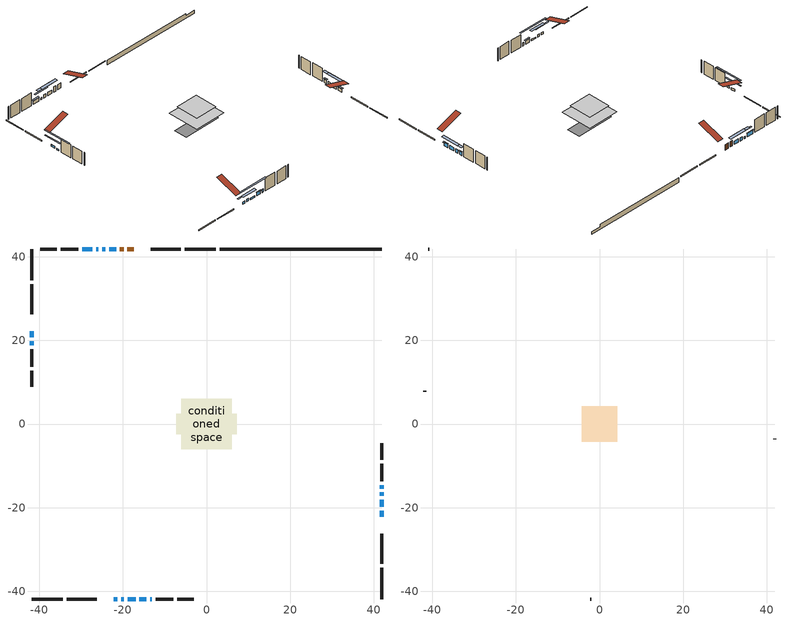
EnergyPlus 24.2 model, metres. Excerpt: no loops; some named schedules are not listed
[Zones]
conditioned space
 floor outside (Floor1 construction): -0.7,-0.7 -0.7,0.7 0.7,0.7 0.7,-0.7 z0.8
 floor adiabatic (AdiabaticFloorConstruction): -6.01,-6.01 -6.01,6.01 6.01,6.01 6.01,-6.01 z3.24
 floor foundation (Slab1 construction): -7.19,-2.48 -7.19,2.48 7.19,2.48 7.19,-2.48 z-1
 wall outside (RimJoist1 construction): 2.25,41.83 -5.19,41.83 / -41.83,-41.83 -34.39,-41.83 / -41.83,41.83 -41.83,34.39 / 41.83,-41.83 41.83,-34.39 z0.8:1.1
 wall outside (RimJoist2 construction): -6.12,41.83 -13.37,41.83 / -33.46,-41.83 -26.21,-41.83 / -41.83,33.46 -41.83,26.21 / 41.83,-33.46 41.83,-26.21 z0.8:1.1
 wall outside (AdiabaticWallConstruction 1): -17.42,41.83 -18.89,41.83 / -19.82,41.83 -20.68,41.83 z0.8:2.83
 wall outside (AdiabaticWallConstruction): 41.83,-22.16 41.83,-20.71 / 41.83,-19.78 41.83,-18.1 / 41.83,-17.18 41.83,-16.36 / -21.61,41.83 -23.24,41.83 / -24.16,41.83 -24.98,41.83 / 41.83,-15.43 41.83,-14.62 / -27.32,41.83 -29.76,41.83 / -16.04,-41.83 -14.41,-41.83 z0.8:2.07; -41.83,22.16 -41.83,20.68 z0.8:1.56; -22.16,-41.83 -21.34,-41.83 z0.8:1.62; -20.42,-41.83 -19.73,-41.83 z0.8:1.72; -41.83,19.76 -41.83,18.84 / -18.8,-41.83 -16.97,-41.83 z0.8:1.31; -25.91,41.83 -26.39,41.83 z0.8:1.49; -13.49,-41.83 -13.07,-41.83 z0.8:2.02
 wall outside (Wall1 construction): -30.69,41.83 -34.9,41.83 / -12.15,-41.83 -7.94,-41.83 / -41.83,17.91 -41.83,13.7 / 41.83,-13.69 41.83,-9.48 z0.8:5.68
 wall outside (Wall2 construction): -35.83,41.83 -39.74,41.83 / -7.01,-41.83 -3.09,-41.83 / -41.83,12.78 -41.83,8.86 / 41.83,-8.55 41.83,-4.63 z0.8:5.68
 wall foundation (FoundationWall1 construction): 3.18,41.83,-1 3.18,41.83,0.8 37.97,41.83,0.8 37.97,41.83,-0.01 41.83,41.83,-0.01 41.83,41.83,-1
 window (WindowConstruction): 41.83,-22.16 41.83,-20.71 z0.8:2.07
 window (WindowConstruction 5): 41.83,-19.78 41.83,-18.1 z0.8:2.07
 window (WindowConstruction 6): 41.83,-17.17 41.83,-16.36 z0.8:2.07
 window (WindowConstruction 7): -21.61,41.83 -23.24,41.83 z0.8:2.07
 window (WindowConstruction 8): -24.16,41.83 -24.98,41.83 z0.8:2.07
 window (WindowConstruction 9): -41.83,22.16 -41.83,20.69 z0.8:1.56
 window (WindowConstruction 10): -22.16,-41.83 -21.34,-41.83 z0.8:1.61
 window (WindowConstruction 11): -20.41,-41.83 -19.73,-41.83 z0.8:1.71
 window (WindowConstruction 13): -41.83,19.76 -41.83,18.84 z0.8:1.31
 window (WindowConstruction 1): 41.83,-15.43 41.83,-14.62 z0.8:2.07
 window (WindowConstruction 14): -18.8,-41.83 -16.97,-41.83 z0.8:1.31
 window (WindowConstruction 2): -25.91,41.83 -26.39,41.83 z0.8:1.49
 window (WindowConstruction 3): -27.32,41.83 -29.76,41.83 z0.8:2.07
 window (WindowConstruction 4): -16.04,-41.83 -14.41,-41.83 z0.8:2.07
 window (WindowConstruction 12): -13.49,-41.83 -13.08,-41.83 z0.8:2.02
 door (Door): -17.42,41.83 -18.89,41.83 z0.8:2.83
 door (Door 1): -19.82,41.83 -20.68,41.83 z0.8:2.83
 ceiling adiabatic (AdiabaticFloorConstruction): 6.01,-6.01 6.01,6.01 -6.01,6.01 -6.01,-6.01 z3.24
attic - vented
 floor to conditioned space (Floor2 construction Reversed): -4.28,-4.28 -4.28,4.28 4.28,4.28 4.28,-4.28 z5.68
 wall outside (Wall3 construction): -40.67,41.83 -40.9,41.83 / -2.16,-41.83 -1.93,-41.83 / -41.83,7.93 -41.83,7.7 / 41.83,-3.7 41.83,-3.47 z0.8:5.68
 roof outside (Roof1 construction): -16.49,41.83,5.68 -16.49,33.5,8.45 -14.3,33.5,8.45 -14.3,41.83,5.68; -23.09,-41.83,5.68 -23.09,-33.5,8.45 -25.28,-33.5,8.45 -25.28,-41.83,5.68; -41.83,23.09,5.68 -33.5,23.09,8.45 -33.5,25.28,8.45 -41.83,25.28,5.68; 41.83,-23.09,5.68 33.5,-23.09,8.45 33.5,-25.28,8.45 41.83,-25.28,5.68
shading: 41.83,-20.51 41.83,-22.36 42.24,-22.36 42.24,-20.51 z2.27; 41.83,-15.57 41.83,-22.32 42.74,-22.32 42.74,-15.57 z4.61; 41.83,-13.82 41.83,-19.71 42.74,-19.71 42.74,-13.82 z4.61; -25.77,41.83 -19.07,41.83 -19.07,42.74 -25.77,42.74 z4.61; -27.52,41.83 -21.63,41.83 -21.63,42.74 -27.52,42.74 z4.61; -41.83,18.15 -41.83,24.7 -42.24,24.7 -42.24,18.15 z4.1; -18.8,-41.83 -24.7,-41.83 -24.7,-42.24 -18.8,-42.24 z4.15; -17.19,-41.83 -22.95,-41.83 -22.95,-42.74 -17.19,-42.74 z4.25; -41.83,14.07 -41.83,24.53 -42.24,24.53 -42.24,14.07 z6.08; 41.83,-14.42 41.83,-15.63 42.24,-15.63 42.24,-14.42 z2.27; -12.2,-41.83 -23.57,-41.83 -23.57,-42.24 -12.2,-42.24 z6.08; -28.93,41.83 -23.37,41.83 -23.37,42.24 -28.93,42.24 z4.02; -29.96,41.83 -27.12,41.83 -27.12,42.24 -29.96,42.24 z2.27; -14.21,-41.83 -16.24,-41.83 -16.24,-42.24 -14.21,-42.24 z2.27
[Building]
Building 1: Terrain=Suburbs
[Site:Location]
Quebec Intl AP_QC: Latitude {deg}=46.8; Longitude {deg}=-71.38; Time Zone {hr}=-5; Elevation {m}=74; Keep Site Location Information=Yes
[Site:GroundTemperature:Shallow]
0.0108218, -2.24938, -2.43038, -1.3578, 2.94801, 7.23376, 10.9493, 13.303, 13.5029, 11.5886, 7.96783, 3.81355
[Site:WaterMainsTemperature]
Calculation Method=Schedule; Temperature Schedule=mains temperature schedule
[Material] Roughness=Rough; Thermal Absorptance=0.9
Name | Thickness {m} | Conductivity {W/m-K} | Density {kg/m3} | Specific Heat {J/kg-K} | Solar Absorptance | Visible Absorptance
asphalt or fiberglass shingles | 0.00635 | 0.162714 | 1121.4 | 1465.45 | 0.4 | 0.4
ceiling loosefill ins | 0.0846667 | 0.0480833 | 16.02 | 1046.75 | 0.7 | 0.7
ceiling stud and cavity | 0.1397 | 0.0815388 | 65.682 | 1177.47 | 0.7 | 0.7
concrete 4.0 in. | 0.1016 | 1.803125 | 2242.8 | 837.4 | 0.7 | 0.7
concrete 8.0 in. | 0.2032 | 1.803125 | 2242.8 | 837.4 | 0.7 | 0.7
door material | 0.04445 | 0.0451087 | 512.64 | 1214.23 | 0.7 | 0.7
exterior vertical ins | 0.0210149 | 0.029427 | 32.04 | 1214.23 | 0.7 | 0.7
floor covering | 0.0127 | 0.0433444 | 54.468 | 1339.84 | 0.6 | 0.6
floor rigid ins; wall rigid ins | 0.512978 | 0.029427 | 32.04 | 1214.23 | 0.7 | 0.7
floor stud and cavity | 0.1397 | 0.0914873 | 92.3553 | 1139.71 | 0.7 | 0.7
floor stud and cavity 1 | 0.1397 | 1.75129 | 37.0049 | 1207.88 | 0.7 | 0.7
furniture material conditioned space 1 | 0.1524 | 0.115458 | 640.8 | 1214.23 | 0.6 | 0.6
gypsum board | 0.0127 | 0.160291 | 801 | 837.4 | 0.6 | 0.6
gypsum board 1 | 0.0127 | 0.160291 | 801 | 837.4 | 0.7 | 0.7
osb sheathing 0.5 in. | 0.0127 | 0.115458 | 512.64 | 1214.23 | 0.7 | 0.7
osb sheathing 0.75 in. | 0.01905 | 0.115458 | 512.64 | 1214.23 | 0.7 | 0.7
osb sheathing 2.0 in. | 0.0508 | 0.115458 | 512.64 | 1214.23 | 0.7 | 0.7
rim joist stud and cavity | 0.0508 | 0.0292424 | 125.044 | 1163.47 | 0.6 | 0.6
rim joist stud and cavity 1 | 0.0508 | 0.147604 | 50.32683 | 1063.81 | 0.6 | 0.6
wall stud and cavity | 0.1397 | 0.0735294 | 139.0536 | 1170.24 | 0.7 | 0.7
wall stud and cavity 1 | 0.0889 | 6.1454 | 50.32683 | 1063.81 | 0.6 | 0.6
wall stud and cavity 2 | 0.0889 | 0.380278 | 52.3479 | 1209.89 | 0.7 | 0.7
wall stud and cavity 3 | 0.0889 | 0.391764 | 83.0341 | 1211.67 | 0.7 | 0.7
wood siding | 0.0254 | 0.102417 | 544.68 | 1172.36 | 0.4 | 0.4
wood siding 1 | 0.00254 | 0.102417 | 544.68 | 1172.36 | 0.4 | 0.4
wood siding 2; wood siding 3; wood siding 4 | 0.0254 | 0.102417 | 544.68 | 1172.36 | 0.7 | 0.7
[WindowMaterial:SimpleGlazingSystem]
Name | U-Factor {W/m2-K} | Solar Heat Gain Coefficient
WindowMaterial | 3.30005 | 0.68
WindowMaterial 1 | 3.304596 | 0.65
WindowMaterial 2 | 4.29711 | 0.44
WindowMaterial 3 | 5.05796 | 0.6
WindowMaterial 4 | 5.83358 | 0.77
WindowMaterial 5 | 2.99855 | 0.53
WindowMaterial 6 | 3.27961 | 0.48
WindowMaterial 7 | 5.43157 | 0.7
WindowMaterial 8 | 6.93965 | 0.69
WindowMaterial 9 | 5.2601 | 0.67
[Construction]
AdiabaticFloorConstruction: floor stud and cavity 1, floor rigid ins, osb sheathing 0.75 in., floor covering
AdiabaticWallConstruction: wood siding 3, wall rigid ins, wall stud and cavity 2, gypsum board
AdiabaticWallConstruction 1: wood siding 4, wall rigid ins, wall stud and cavity 2, gypsum board
Door; Door 1: door material
Floor1 construction: floor stud and cavity, osb sheathing 0.75 in., floor covering
Floor2 construction Reversed: gypsum board, ceiling stud and cavity, ceiling loosefill ins
FoundationWall1 construction: concrete 8.0 in., gypsum board 1
furniture construction conditioned space 1: furniture material conditioned space 1
PartitionWallConstruction: gypsum board, wall stud and cavity 3, gypsum board
RimJoist1 construction: wood siding 2, osb sheathing 2.0 in., rim joist stud and cavity
RimJoist2 construction: wood siding 2, rim joist stud and cavity 1
Roof1 construction: asphalt or fiberglass shingles
Slab1 construction: concrete 4.0 in.
Wall1 construction; Wall2 construction: wood siding, osb sheathing 0.5 in., wall stud and cavity, gypsum board
Wall3 construction: wood siding 1, wall stud and cavity 1
WindowConstruction: WindowMaterial
WindowConstruction 1; WindowConstruction 8; WindowConstruction 9: WindowMaterial 1
WindowConstruction 10: WindowMaterial 6
WindowConstruction 11: WindowMaterial 7
WindowConstruction 12: WindowMaterial 8
WindowConstruction 13; WindowConstruction 14: WindowMaterial 9
WindowConstruction 2: WindowMaterial 2
WindowConstruction 3; WindowConstruction 4; WindowConstruction 7: WindowMaterial 3
WindowConstruction 5: WindowMaterial 4
WindowConstruction 6: WindowMaterial 5
[Zone] Multiplier=1; Part of Total Floor Area=Yes
Name | Volume {m3}
attic - vented | 32.9671
conditioned space | 491.5
[Space]
Name | Zone | Volume {m3}
attic - vented 1 | attic - vented | 32.9671
conditioned space 1 | conditioned space | 491.5
[ZoneInfiltration:EffectiveLeakageArea]
infil attic - vented 1: Zone or Space=attic - vented 1; Schedule=Always On Discrete; Effective Air Leakage Area {cm2}=2700.55; Stack Coefficient=0.000532205; Wind Coefficient=1.55869e-05
[ZoneMixing]
whole house fan mix: Zone or Space=attic - vented; Schedule=Always On Continuous; Design Flow Rate Calculation Method=Flow/Zone; Design Flow Rate {m3/s}=0; Source Zone or Space=conditioned space
[SurfaceProperty:ExposedFoundationPerimeter]
Slab1: Exposed Perimeter Calculation Method=TotalExposedPerimeter; Total Exposed Perimeter {m}=38.65
[InternalMass] Zone or ZoneList=conditioned space; Space or SpaceList=conditioned space 1
Name | Construction | Surface Area {m2}
furniture mass conditioned space 1 | furniture construction conditioned space 1 | 86.976
partition wall mass | PartitionWallConstruction | 217.44
[Lights]
interior lighting: Zone or ZoneList or Space or SpaceList=conditioned space 1; Schedule=interior lighting schedule; Design Level Calculation Method=LightingLevel; Lighting Level {W}=343.2; Return Air Fraction=0; Fraction Radiant=0.6; Fraction Visible=0.2; Fraction Replaceable=1
[People]
occupants: Zone or ZoneList or Space or SpaceList=conditioned space 1; Number of People Schedule=occupants schedule; Number of People Calculation Method=People; Number of People=3; Fraction Radiant=0.314171; Sensible Heat Fraction=0.56303; Activity Level Schedule=occupants activity schedule; Carbon Dioxide Generation Rate {m3/s-W}=0; Enable ASHRAE 55 Comfort Warnings=No; Mean Radiant Temperature Calculation Type=EnclosureAveraged
[ElectricEquipment] Zone or ZoneList or Space or SpaceList=conditioned space 1; Design Level Calculation Method=EquipmentLevel
Name | Schedule | Design Level {W} | Fraction Latent | Fraction Radiant | Fraction Lost
clothes dryer | clothes dryer schedule | 140.772 | 0.015 | 0.081 | 0.85
clothes washer | clothes washer schedule | 32.1985 | 0.03 | 0.162 | 0.7
cooking range | cooking range schedule | 215.147 | 0.08 | 0.432 | 0.2
dishwasher | dishwasher schedule | 66.8632 | 0.3 | 0.18 | 0.4
fridge | fridge schedule | 72.9452 | 0 | 0.6 | 0
mech vent bath fan 0 | mech vent bath fan 0 schedule | 50.2 | 0 | 0 | 1
mech vent house fan | mech vent house fan schedule | 0 | 0 | 0 | 1
mech vent house fan cfis | mech vent house fan cfis schedule | 0 | 0 | 0 | 0
mech vent range fan 0 | mech vent range fan 0 schedule | 57 | 0 | 0 | 1
misc plug loads | misc plug loads schedule | 494.7 | 0.045 | 0.513 | 0.1
whole house fan | Always On Discrete | 0 | 0 | 0 | 1
[OtherEquipment] Zone or ZoneList or Space or SpaceList=conditioned space 1; Design Level Calculation Method=EquipmentLevel
Name | Fuel Type | Schedule | Design Level {W} | Fraction Latent | Fraction Radiant | Fraction Lost
clothes dryer 1 | Electricity | clothes dryer schedule | 0 | 0.015 | 0.081 | 0.85
cooking range 1 | Electricity | cooking range schedule | 0 | 0.08 | 0.432 | 0.2
general water use latent | None | general water use schedule | 62.594 | 1 | 0 | 0
general water use sensible | None | general water use schedule | -61.6891 | 0 | 0.6 | 0
mech vent house fan latent load | None | Always On Discrete | 0 | 1 | 0 | 0
mech vent house fan sensible load | None | Always On Discrete | 0 | 0 | 0 | 0
water heater energy adjustment1 | Electricity | Always On Discrete | 0.01 | 0 | 0 | 1
[ZoneInfiltration:DesignFlowRate] Zone or ZoneList or Space or SpaceList=conditioned space 1; Schedule=Always On Discrete; Design Flow Rate Calculation Method=Flow/Zone; Design Flow Rate {m3/s}=0
infil flow; natural vent flow; whole house fan flow
[Foundation:Kiva]
Foundation Kiva 1: Initial Indoor Air Temperature {C}=18; Wall Height Above Grade {m}=0.800009; Wall Depth Below Slab {m}=0.2032; Custom Block Material Name 1=exterior vertical ins; Custom Block Depth 1 {m}=1.8; Custom Block X Position 1 {m}=0.2159; Custom Block Z Position 1 {m}=0
[Foundation:Kiva:Settings]
Soil Conductivity {W/m-K}=0.849921; Soil Density {kg/m3}=1842.3; Soil Specific Heat {J/kg-K}=418.7; Ground Solar Absorptivity=0.9; Ground Thermal Absorptivity=0.9; Ground Surface Roughness {m}=0.03; Far-Field Width {m}=40; Deep-Ground Boundary Condition=ZeroFlux; Deep-Ground Depth {m}=40; Minimum Cell Dimension {m}=0.2; Maximum Cell Growth Coefficient=3; Simulation Timestep=Timestep
[Exterior:Lights]
exterior lighting: Schedule=exterior lighting schedule; Design Level {W}=75.6
[Schedule:Constant]
Name | Hourly Value
Always On Continuous; mech vent house fan schedule; mech vent house fan cfis schedule; Always On Discrete | 1
occupants activity schedule | 117.228
fridge schedule | 0
[Schedule:Week:Daily]
interior lighting schedule Week Rule - Jan1-Jan27: interior lighting schedule day, interior lighting schedule day, interior lighting schedule day, interior lighting schedule day, interior lighting schedule day, interior lighting schedule day, interior lighting schedule day, interior lighting schedule default day, interior lighting schedule default day, interior lighting schedule default day, interior lighting schedule default day, interior lighting schedule default day
interior lighting schedule Week Rule - Jan28-Feb3: interior lighting schedule day, interior lighting schedule day, interior lighting schedule day, interior lighting schedule day, interior lighting schedule day 1, interior lighting schedule day 1, interior lighting schedule day 1, interior lighting schedule default day, interior lighting schedule default day, interior lighting schedule default day, interior lighting schedule default day, interior lighting schedule default day
interior lighting schedule Week Rule - Feb4-Feb24: interior lighting schedule day 1, interior lighting schedule day 1, interior lighting schedule day 1, interior lighting schedule day 1, interior lighting schedule day 1, interior lighting schedule day 1, interior lighting schedule day 1, interior lighting schedule default day, interior lighting schedule default day, interior lighting schedule default day, interior lighting schedule default day, interior lighting schedule default day
interior lighting schedule Week Rule - Feb25-Mar3: interior lighting schedule day 1, interior lighting schedule day 1, interior lighting schedule day 1, interior lighting schedule day 1, interior lighting schedule day 2, interior lighting schedule day 2, interior lighting schedule day 2, interior lighting schedule default day, interior lighting schedule default day, interior lighting schedule default day, interior lighting schedule default day, interior lighting schedule default day
interior lighting schedule Week Rule - Mar4-Mar31: interior lighting schedule day 2, interior lighting schedule day 2, interior lighting schedule day 2, interior lighting schedule day 2, interior lighting schedule day 2, interior lighting schedule day 2, interior lighting schedule day 2, interior lighting schedule default day, interior lighting schedule default day, interior lighting schedule default day, interior lighting schedule default day, interior lighting schedule default day
interior lighting schedule Week Rule - Apr1-Apr28: interior lighting schedule day 3, interior lighting schedule day 3, interior lighting schedule day 3, interior lighting schedule day 3, interior lighting schedule day 3, interior lighting schedule day 3, interior lighting schedule day 3, interior lighting schedule default day, interior lighting schedule default day, interior lighting schedule default day, interior lighting schedule default day, interior lighting schedule default day
interior lighting schedule Week Rule - Apr29-May5: interior lighting schedule day 3, interior lighting schedule day 3, interior lighting schedule day 4, interior lighting schedule day 4, interior lighting schedule day 4, interior lighting schedule day 4, interior lighting schedule day 4, interior lighting schedule default day, interior lighting schedule default day, interior lighting schedule default day, interior lighting schedule default day, interior lighting schedule default day
interior lighting schedule Week Rule - May6-May26: interior lighting schedule day 4, interior lighting schedule day 4, interior lighting schedule day 4, interior lighting schedule day 4, interior lighting schedule day 4, interior lighting schedule day 4, interior lighting schedule day 4, interior lighting schedule default day, interior lighting schedule default day, interior lighting schedule default day, interior lighting schedule default day, interior lighting schedule default day
interior lighting schedule Week Rule - May27-Jun2: interior lighting schedule day 4, interior lighting schedule day 4, interior lighting schedule day 4, interior lighting schedule day 4, interior lighting schedule day 4, interior lighting schedule day 5, interior lighting schedule day 5, interior lighting schedule default day, interior lighting schedule default day, interior lighting schedule default day, interior lighting schedule default day, interior lighting schedule default day
interior lighting schedule Week Rule - Jun3-Jun30: interior lighting schedule day 5, interior lighting schedule day 5, interior lighting schedule day 5, interior lighting schedule day 5, interior lighting schedule day 5, interior lighting schedule day 5, interior lighting schedule day 5, interior lighting schedule default day, interior lighting schedule default day, interior lighting schedule default day, interior lighting schedule default day, interior lighting schedule default day
interior lighting schedule Week Rule - Jul1-Jul28: interior lighting schedule day 6, interior lighting schedule day 6, interior lighting schedule day 6, interior lighting schedule day 6, interior lighting schedule day 6, interior lighting schedule day 6, interior lighting schedule day 6, interior lighting schedule default day, interior lighting schedule default day, interior lighting schedule default day, interior lighting schedule default day, interior lighting schedule default day
interior lighting schedule Week Rule - Jul29-Aug4: interior lighting schedule day 6, interior lighting schedule day 6, interior lighting schedule day 6, interior lighting schedule day 7, interior lighting schedule day 7, interior lighting schedule day 7, interior lighting schedule day 7, interior lighting schedule default day, interior lighting schedule default day, interior lighting schedule default day, interior lighting schedule default day, interior lighting schedule default day
interior lighting schedule Week Rule - Aug5-Aug25: interior lighting schedule day 7, interior lighting schedule day 7, interior lighting schedule day 7, interior lighting schedule day 7, interior lighting schedule day 7, interior lighting schedule day 7, interior lighting schedule day 7, interior lighting schedule default day, interior lighting schedule default day, interior lighting schedule default day, interior lighting schedule default day, interior lighting schedule default day
interior lighting schedule Week Rule - Aug26-Sep1: interior lighting schedule day 7, interior lighting schedule day 7, interior lighting schedule day 7, interior lighting schedule day 7, interior lighting schedule day 7, interior lighting schedule day 7, interior lighting schedule day 8, interior lighting schedule default day, interior lighting schedule default day, interior lighting schedule default day, interior lighting schedule default day, interior lighting schedule default day
interior lighting schedule Week Rule - Sep2-Sep29: interior lighting schedule day 8, interior lighting schedule day 8, interior lighting schedule day 8, interior lighting schedule day 8, interior lighting schedule day 8, interior lighting schedule day 8, interior lighting schedule day 8, interior lighting schedule default day, interior lighting schedule default day, interior lighting schedule default day, interior lighting schedule default day, interior lighting schedule default day
interior lighting schedule Week Rule - Sep30-Oct6: interior lighting schedule day 8, interior lighting schedule day 9, interior lighting schedule day 9, interior lighting schedule day 9, interior lighting schedule day 9, interior lighting schedule day 9, interior lighting schedule day 9, interior lighting schedule default day, interior lighting schedule default day, interior lighting schedule default day, interior lighting schedule default day, interior lighting schedule default day
interior lighting schedule Week Rule - Oct7-Oct27: interior lighting schedule day 9, interior lighting schedule day 9, interior lighting schedule day 9, interior lighting schedule day 9, interior lighting schedule day 9, interior lighting schedule day 9, interior lighting schedule day 9, interior lighting schedule default day, interior lighting schedule default day, interior lighting schedule default day, interior lighting schedule default day, interior lighting schedule default day
interior lighting schedule Week Rule - Oct28-Nov3: interior lighting schedule day 9, interior lighting schedule day 9, interior lighting schedule day 9, interior lighting schedule day 9, interior lighting schedule day 10, interior lighting schedule day 10, interior lighting schedule day 10, interior lighting schedule default day, interior lighting schedule default day, interior lighting schedule default day, interior lighting schedule default day, interior lighting schedule default day
interior lighting schedule Week Rule - Nov4-Nov24: interior lighting schedule day 10, interior lighting schedule day 10, interior lighting schedule day 10, interior lighting schedule day 10, interior lighting schedule day 10, interior lighting schedule day 10, interior lighting schedule day 10, interior lighting schedule default day, interior lighting schedule default day, interior lighting schedule default day, interior lighting schedule default day, interior lighting schedule default day
interior lighting schedule Week Rule - Nov25-Dec1: interior lighting schedule day 10, interior lighting schedule day 10, interior lighting schedule day 10, interior lighting schedule day 10, interior lighting schedule day 10, interior lighting schedule day 10, interior lighting schedule day 11, interior lighting schedule default day, interior lighting schedule default day, interior lighting schedule default day, interior lighting schedule default day, interior lighting schedule default day
interior lighting schedule Week Rule - Dec2-Dec31: interior lighting schedule day 11, interior lighting schedule day 11, interior lighting schedule day 11, interior lighting schedule day 11, interior lighting schedule day 11, interior lighting schedule day 11, interior lighting schedule day 11, interior lighting schedule default day, interior lighting schedule default day, interior lighting schedule default day, interior lighting schedule default day, interior lighting schedule default day
occupants schedule Week Rule - Jan1-Dec31: occupants schedule day, occupants schedule day, occupants schedule day, occupants schedule day, occupants schedule day, occupants schedule day, occupants schedule day, occupants schedule default day, occupants schedule default day, occupants schedule default day, occupants schedule default day, occupants schedule default day
clothes dryer schedule Week Rule - Jan1-Dec31: clothes dryer schedule day, clothes dryer schedule day, clothes dryer schedule day, clothes dryer schedule day, clothes dryer schedule day, clothes dryer schedule day, clothes dryer schedule day, clothes dryer schedule default day, clothes dryer schedule default day, clothes dryer schedule default day, clothes dryer schedule default day, clothes dryer schedule default day
clothes washer schedule Week Rule - Jan1-Dec31: clothes washer schedule day, clothes washer schedule day, clothes washer schedule day, clothes washer schedule day, clothes washer schedule day, clothes washer schedule day, clothes washer schedule day, clothes washer schedule default day, clothes washer schedule default day, clothes washer schedule default day, clothes washer schedule default day, clothes washer schedule default day
cooking range schedule Week Rule - Jan1-Dec31: cooking range schedule day, cooking range schedule day, cooking range schedule day, cooking range schedule day, cooking range schedule day, cooking range schedule day, cooking range schedule day, cooking range schedule default day, cooking range schedule default day, cooking range schedule default day, cooking range schedule default day, cooking range schedule default day
dishwasher schedule Week Rule - Jan1-Dec31: dishwasher schedule day, dishwasher schedule day, dishwasher schedule day, dishwasher schedule day, dishwasher schedule day, dishwasher schedule day, dishwasher schedule day, dishwasher schedule default day, dishwasher schedule default day, dishwasher schedule default day, dishwasher schedule default day, dishwasher schedule default day
mech vent bath fan 0 schedule Week Rule - Jan1-Dec31: mech vent bath fan 0 schedule day, mech vent bath fan 0 schedule day, mech vent bath fan 0 schedule day, mech vent bath fan 0 schedule day, mech vent bath fan 0 schedule day, mech vent bath fan 0 schedule day, mech vent bath fan 0 schedule day, mech vent bath fan 0 schedule default day, mech vent bath fan 0 schedule default day, mech vent bath fan 0 schedule default day, mech vent bath fan 0 schedule default day, mech vent bath fan 0 schedule default day
mech vent range fan 0 schedule Week Rule - Jan1-Dec31: mech vent range fan 0 schedule day, mech vent range fan 0 schedule day, mech vent range fan 0 schedule day, mech vent range fan 0 schedule day, mech vent range fan 0 schedule day, mech vent range fan 0 schedule day, mech vent range fan 0 schedule day, mech vent range fan 0 schedule default day, mech vent range fan 0 schedule default day, mech vent range fan 0 schedule default day, mech vent range fan 0 schedule default day, mech vent range fan 0 schedule default day
misc plug loads schedule Week Rule - Jan1-Dec31: misc plug loads schedule day, misc plug loads schedule day, misc plug loads schedule day, misc plug loads schedule day, misc plug loads schedule day, misc plug loads schedule day, misc plug loads schedule day, misc plug loads schedule default day, misc plug loads schedule default day, misc plug loads schedule default day, misc plug loads schedule default day, misc plug loads schedule default day
general water use schedule Week Rule - Jan1-Dec31: general water use schedule day, general water use schedule day, general water use schedule day, general water use schedule day, general water use schedule day, general water use schedule day, general water use schedule day, general water use schedule default day, general water use schedule default day, general water use schedule default day, general water use schedule default day, general water use schedule default day
exterior lighting schedule Week Rule - Jan1-Jan27: exterior lighting schedule day, exterior lighting schedule day, exterior lighting schedule day, exterior lighting schedule day, exterior lighting schedule day, exterior lighting schedule day, exterior lighting schedule day, exterior lighting schedule default day, exterior lighting schedule default day, exterior lighting schedule default day, exterior lighting schedule default day, exterior lighting schedule default day
exterior lighting schedule Week Rule - Jan28-Feb3: exterior lighting schedule day, exterior lighting schedule day, exterior lighting schedule day, exterior lighting schedule day, exterior lighting schedule day 1, exterior lighting schedule day 1, exterior lighting schedule day 1, exterior lighting schedule default day, exterior lighting schedule default day, exterior lighting schedule default day, exterior lighting schedule default day, exterior lighting schedule default day
exterior lighting schedule Week Rule - Feb4-Feb24: exterior lighting schedule day 1, exterior lighting schedule day 1, exterior lighting schedule day 1, exterior lighting schedule day 1, exterior lighting schedule day 1, exterior lighting schedule day 1, exterior lighting schedule day 1, exterior lighting schedule default day, exterior lighting schedule default day, exterior lighting schedule default day, exterior lighting schedule default day, exterior lighting schedule default day
exterior lighting schedule Week Rule - Feb25-Mar3: exterior lighting schedule day 1, exterior lighting schedule day 1, exterior lighting schedule day 1, exterior lighting schedule day 1, exterior lighting schedule day 2, exterior lighting schedule day 2, exterior lighting schedule day 2, exterior lighting schedule default day, exterior lighting schedule default day, exterior lighting schedule default day, exterior lighting schedule default day, exterior lighting schedule default day
exterior lighting schedule Week Rule - Mar4-Mar31: exterior lighting schedule day 2, exterior lighting schedule day 2, exterior lighting schedule day 2, exterior lighting schedule day 2, exterior lighting schedule day 2, exterior lighting schedule day 2, exterior lighting schedule day 2, exterior lighting schedule default day, exterior lighting schedule default day, exterior lighting schedule default day, exterior lighting schedule default day, exterior lighting schedule default day
exterior lighting schedule Week Rule - Apr1-Apr28: exterior lighting schedule day 3, exterior lighting schedule day 3, exterior lighting schedule day 3, exterior lighting schedule day 3, exterior lighting schedule day 3, exterior lighting schedule day 3, exterior lighting schedule day 3, exterior lighting schedule default day, exterior lighting schedule default day, exterior lighting schedule default day, exterior lighting schedule default day, exterior lighting schedule default day
exterior lighting schedule Week Rule - Apr29-May5: exterior lighting schedule day 3, exterior lighting schedule day 3, exterior lighting schedule day 4, exterior lighting schedule day 4, exterior lighting schedule day 4, exterior lighting schedule day 4, exterior lighting schedule day 4, exterior lighting schedule default day, exterior lighting schedule default day, exterior lighting schedule default day, exterior lighting schedule default day, exterior lighting schedule default day
exterior lighting schedule Week Rule - May6-May26: exterior lighting schedule day 4, exterior lighting schedule day 4, exterior lighting schedule day 4, exterior lighting schedule day 4, exterior lighting schedule day 4, exterior lighting schedule day 4, exterior lighting schedule day 4, exterior lighting schedule default day, exterior lighting schedule default day, exterior lighting schedule default day, exterior lighting schedule default day, exterior lighting schedule default day
exterior lighting schedule Week Rule - May27-Jun2: exterior lighting schedule day 4, exterior lighting schedule day 4, exterior lighting schedule day 4, exterior lighting schedule day 4, exterior lighting schedule day 4, exterior lighting schedule day 5, exterior lighting schedule day 5, exterior lighting schedule default day, exterior lighting schedule default day, exterior lighting schedule default day, exterior lighting schedule default day, exterior lighting schedule default day
exterior lighting schedule Week Rule - Jun3-Jun30: exterior lighting schedule day 5, exterior lighting schedule day 5, exterior lighting schedule day 5, exterior lighting schedule day 5, exterior lighting schedule day 5, exterior lighting schedule day 5, exterior lighting schedule day 5, exterior lighting schedule default day, exterior lighting schedule default day, exterior lighting schedule default day, exterior lighting schedule default day, exterior lighting schedule default day
exterior lighting schedule Week Rule - Jul1-Jul28: exterior lighting schedule day 6, exterior lighting schedule day 6, exterior lighting schedule day 6, exterior lighting schedule day 6, exterior lighting schedule day 6, exterior lighting schedule day 6, exterior lighting schedule day 6, exterior lighting schedule default day, exterior lighting schedule default day, exterior lighting schedule default day, exterior lighting schedule default day, exterior lighting schedule default day
exterior lighting schedule Week Rule - Jul29-Aug4: exterior lighting schedule day 6, exterior lighting schedule day 6, exterior lighting schedule day 6, exterior lighting schedule day 7, exterior lighting schedule day 7, exterior lighting schedule day 7, exterior lighting schedule day 7, exterior lighting schedule default day, exterior lighting schedule default day, exterior lighting schedule default day, exterior lighting schedule default day, exterior lighting schedule default day
exterior lighting schedule Week Rule - Aug5-Aug25: exterior lighting schedule day 7, exterior lighting schedule day 7, exterior lighting schedule day 7, exterior lighting schedule day 7, exterior lighting schedule day 7, exterior lighting schedule day 7, exterior lighting schedule day 7, exterior lighting schedule default day, exterior lighting schedule default day, exterior lighting schedule default day, exterior lighting schedule default day, exterior lighting schedule default day
exterior lighting schedule Week Rule - Aug26-Sep1: exterior lighting schedule day 7, exterior lighting schedule day 7, exterior lighting schedule day 7, exterior lighting schedule day 7, exterior lighting schedule day 7, exterior lighting schedule day 7, exterior lighting schedule day 8, exterior lighting schedule default day, exterior lighting schedule default day, exterior lighting schedule default day, exterior lighting schedule default day, exterior lighting schedule default day
[Schedule:Year]
interior lighting schedule: interior lighting schedule Week Rule - Jan1-Jan27, 1, 1, 1, 27, interior lighting schedule Week Rule - Jan28-Feb3, 1, 28, 2, 3, interior lighting schedule Week Rule - Feb4-Feb24, 2, 4, 2, 24, interior lighting schedule Week Rule - Feb25-Mar3, 2, 25, 3, 3, interior lighting schedule Week Rule - Mar4-Mar31, 3, 4, 3, 31, interior lighting schedule Week Rule - Apr1-Apr28, 4, 1, 4, 28, interior lighting schedule Week Rule - Apr29-May5, 4, 29, 5, 5, interior lighting schedule Week Rule - May6-May26, 5, 6, 5, 26, interior lighting schedule Week Rule - May27-Jun2, 5, 27, 6, 2, interior lighting schedule Week Rule - Jun3-Jun30, 6, 3, 6, 30, interior lighting schedule Week Rule - Jul1-Jul28, 7, 1, 7, 28, interior lighting schedule Week Rule - Jul29-Aug4, 7, 29, 8, 4, interior lighting schedule Week Rule - Aug5-Aug25, 8, 5, 8, 25, interior lighting schedule Week Rule - Aug26-Sep1, 8, 26, 9, 1, interior lighting schedule Week Rule - Sep2-Sep29, 9, 2, 9, 29, interior lighting schedule Week Rule - Sep30-Oct6, 9, 30, 10, 6, interior lighting schedule Week Rule - Oct7-Oct27, 10, 7, 10, 27, interior lighting schedule Week Rule - Oct28-Nov3, 10, 28, 11, 3, interior lighting schedule Week Rule - Nov4-Nov24, 11, 4, 11, 24, interior lighting schedule Week Rule - Nov25-Dec1, 11, 25, 12, 1, interior lighting schedule Week Rule - Dec2-Dec31, 12, 2, 12, 31
occupants schedule: occupants schedule Week Rule - Jan1-Dec31, 1, 1, 12, 31
clothes dryer schedule: clothes dryer schedule Week Rule - Jan1-Dec31, 1, 1, 12, 31
clothes washer schedule: clothes washer schedule Week Rule - Jan1-Dec31, 1, 1, 12, 31
cooking range schedule: cooking range schedule Week Rule - Jan1-Dec31, 1, 1, 12, 31
dishwasher schedule: dishwasher schedule Week Rule - Jan1-Dec31, 1, 1, 12, 31
mech vent bath fan 0 schedule: mech vent bath fan 0 schedule Week Rule - Jan1-Dec31, 1, 1, 12, 31
mech vent range fan 0 schedule: mech vent range fan 0 schedule Week Rule - Jan1-Dec31, 1, 1, 12, 31
misc plug loads schedule: misc plug loads schedule Week Rule - Jan1-Dec31, 1, 1, 12, 31
general water use schedule: general water use schedule Week Rule - Jan1-Dec31, 1, 1, 12, 31
exterior lighting schedule: exterior lighting schedule Week Rule - Jan1-Jan27, 1, 1, 1, 27, exterior lighting schedule Week Rule - Jan28-Feb3, 1, 28, 2, 3, exterior lighting schedule Week Rule - Feb4-Feb24, 2, 4, 2, 24, exterior lighting schedule Week Rule - Feb25-Mar3, 2, 25, 3, 3, exterior lighting schedule Week Rule - Mar4-Mar31, 3, 4, 3, 31, exterior lighting schedule Week Rule - Apr1-Apr28, 4, 1, 4, 28, exterior lighting schedule Week Rule - Apr29-May5, 4, 29, 5, 5, exterior lighting schedule Week Rule - May6-May26, 5, 6, 5, 26, exterior lighting schedule Week Rule - May27-Jun2, 5, 27, 6, 2, exterior lighting schedule Week Rule - Jun3-Jun30, 6, 3, 6, 30, exterior lighting schedule Week Rule - Jul1-Jul28, 7, 1, 7, 28, exterior lighting schedule Week Rule - Jul29-Aug4, 7, 29, 8, 4, exterior lighting schedule Week Rule - Aug5-Aug25, 8, 5, 8, 25, exterior lighting schedule Week Rule - Aug26-Sep1, 8, 26, 9, 1, exterior lighting schedule Week Rule - Sep2-Sep29, 9, 2, 9, 29, exterior lighting schedule Week Rule - Sep30-Oct6, 9, 30, 10, 6, exterior lighting schedule Week Rule - Oct7-Oct27, 10, 7, 10, 27, exterior lighting schedule Week Rule - Oct28-Nov3, 10, 28, 11, 3, exterior lighting schedule Week Rule - Nov4-Nov24, 11, 4, 11, 24, exterior lighting schedule Week Rule - Nov25-Dec1, 11, 25, 12, 1, exterior lighting schedule Week Rule - Dec2-Dec31, 12, 2, 12, 31
[Schedule:Compact]
mains temperature schedule: Through: 01/01, For: AllDays, Until: 24:00, 5.175, Through: 01/02, For: AllDays, Until: 24:00, 5.10167, Through: 01/03, For: AllDays, Until: 24:00, 5.02889, Through: 01/04, For: AllDays, Until: 24:00, 4.95778, Through: 01/05, For: AllDays, Until: 24:00, 4.88778, Through: 01/06, For: AllDays, Until: 24:00, 4.81833, Through: 01/07, For: AllDays, Until: 24:00, 4.75056, Through: 01/08, For: AllDays, Until: 24:00, 4.68389, Through: 01/09, For: AllDays, Until: 24:00, 4.61833, Through: 01/10, For: AllDays, Until: 24:00, 4.55389, Through: 01/11, For: AllDays, Until: 24:00, 4.49056, Through: 01/12, For: AllDays, Until: 24:00, 4.42889, Through: 01/13, For: AllDays, Until: 24:00, 4.36778, Through: 01/14, For: AllDays, Until: 24:00, 4.30889, Through: 01/15, For: AllDays, Until: 24:00, 4.25056, Through: 01/16, For: AllDays, Until: 24:00, 4.19389, Through: 01/17, For: AllDays, Until: 24:00, 4.13833, Through: 01/18, For: AllDays, Until: 24:00, 4.08444, Through: 01/19, For: AllDays, Until: 24:00, 4.03167, Through: 01/20, For: AllDays, Until: 24:00, 3.98056, Through: 01/21, For: AllDays, Until: 24:00, 3.93056, Through: 01/22, For: AllDays, Until: 24:00, 3.88222, Through: 01/23, For: AllDays, Until: 24:00, 3.835, Through: 01/24, For: AllDays, Until: 24:00, 3.78944, Through: 01/25, For: AllDays, Until: 24:00, 3.74556, Through: 01/26, For: AllDays, Until: 24:00, 3.70278, Through: 01/27, For: AllDays, Until: 24:00, 3.66167, Through: 01/28, For: AllDays, Until: 24:00, 3.62167, Through: 01/29, For: AllDays, Until: 24:00, 3.58389, Through: 01/30, For: AllDays, Until: 24:00, 3.54722, Through: 01/31, For: AllDays, Until: 24:00, 3.51167, Through: 02/01, For: AllDays, Until: 24:00, 3.47833, Through: 02/02, For: AllDays, Until: 24:00, 3.44611, Through: 02/03, For: AllDays, Until: 24:00, 3.41556, Through: 02/04, For: AllDays, Until: 24:00, 3.38667, Through: 02/05, For: AllDays, Until: 24:00, 3.35944, Through: 02/06, For: AllDays, Until: 24:00, 3.33389, Through: 02/07, For: AllDays, Until: 24:00, 3.30944, Through: 02/08, For: AllDays, Until: 24:00, 3.28667, Through: 02/09, For: AllDays, Until: 24:00, 3.26611, Through: 02/10, For: AllDays, Until: 24:00, 3.24667, Through: 02/11, For: AllDays, Until: 24:00, 3.22889, Through: 02/12, For: AllDays, Until: 24:00, 3.21278, Through: 02/13, For: AllDays, Until: 24:00, 3.19833, Through: 02/14, For: AllDays, Until: 24:00, 3.18556, Through: 02/15, For: AllDays, Until: 24:00, 3.17389, Through: 02/16, For: AllDays, Until: 24:00, 3.16444, Through: 02/17, For: AllDays, Until: 24:00, 3.15667, Through: 02/18, For: AllDays, Until: 24:00, 3.15056, Through: 02/19, For: AllDays, Until: 24:00, 3.14556, Through: 02/20, For: AllDays, Until: 24:00, 3.14278, Through: 02/21, For: AllDays, Until: 24:00, 3.14111, Through: 02/22, For: AllDays, Until: 24:00, 3.14167, Through: 02/23, For: AllDays, Until: 24:00, 3.14333, Through: 02/24, For: AllDays, Until: 24:00, 3.14722, Through: 02/25, For: AllDays, Until: 24:00, 3.15222, Through: 02/26, For: AllDays, Until: 24:00, 3.15944, Through: 02/27, For: AllDays, Until: 24:00, 3.16778, Through: 02/28, For: AllDays, Until: 24:00, 3.17778, Through: 03/01, For: AllDays, Until: 24:00, 3.18944, Through: 03/02, For: AllDays, Until: 24:00, 3.20333, Through: 03/03, For: AllDays, Until: 24:00, 3.21833, Through: 03/04, For: AllDays, Until: 24:00, 3.235, Through: 03/05, For: AllDays, Until: 24:00, 3.25333, Through: 03/06, For: AllDays, Until: 24:00, 3.27333, Through: 03/07, For: AllDays, Until: 24:00, 3.29444, Through: 03/08, For: AllDays, Until: 24:00, 3.31778, Through: 03/09, For: AllDays, Until: 24:00, 3.34222, Through: 03/10, For: AllDays, Until: 24:00, 3.36889, Through: 03/11, For: AllDays, Until: 24:00, 3.39667, Through: 03/12, For: AllDays, Until: 24:00, 3.42611, Through: 03/13, For: AllDays, Until: 24:00, 3.45722, Through: 03/14, For: AllDays, Until: 24:00, 3.49, Through: 03/15, For: AllDays, Until: 24:00, 3.52389, Through: 03/16, For: AllDays, Until: 24:00, 3.55944, Through: 03/17, For: AllDays, Until: 24:00, 3.59667, Through: 03/18, For: AllDays, Until: 24:00, 3.63556, Through: 03/19, For: AllDays, Until: 24:00, 3.67556, Through: 03/20, For: AllDays, Until: 24:00, 3.71722, Through: 03/21, For: AllDays, Until: 24:00, 3.76056, Through: 03/22, For: AllDays, Until: 24:00, 3.80556, Through: 03/23, For: AllDays, Until: 24:00, 3.85111, Through: 03/24, For: AllDays, Until: 24:00, 3.89889, Through: 03/25, For: AllDays, Until: 24:00, 3.94778, Through: 03/26, For: AllDays, Until: 24:00, 3.99833, Through: 03/27, For: AllDays, Until: 24:00, 4.05, Through: 03/28, For: AllDays, Until: 24:00, 4.10333, Through: 03/29, For: AllDays, Until: 24:00, 4.15778, Through: 03/30, For: AllDays, Until: 24:00, 4.21333, Through: 03/31, For: AllDays, Until: 24:00, 4.27056, Through: 04/01, For: AllDays, Until: 24:00, 4.32944, Through: 04/02, For: AllDays, Until: 24:00, 4.38889, Through: 04/03, For: AllDays, Until: 24:00, 4.45, Through: 04/04, For: AllDays, Until: 24:00, 4.51222, Through: 04/05, For: AllDays, Until: 24:00, 4.57611, Through: 04/06, For: AllDays, Until: 24:00, 4.64056, Through: 04/07, For: AllDays, Until: 24:00, 4.70667, Through: 04/08, For: AllDays, Until: 24:00, 4.77389, Through: 04/09, For: AllDays, Until: 24:00, 4.84222, Through: 04/10, For: AllDays, Until: 24:00, 4.91167, Through: 04/11, For: AllDays, Until: 24:00, 4.98278, Through: 04/12, For: AllDays, Until: 24:00, 5.05444, Through: 04/13, For: AllDays, Until: 24:00, 5.12722, Through: 04/14, For: AllDays, Until: 24:00, 5.20111, Through: 04/15, For: AllDays, Until: 24:00, 5.27611, Through: 04/16, For: AllDays, Until: 24:00, 5.35167, Through: 04/17, For: AllDays, Until: 24:00, 5.42889, Through: 04/18, For: AllDays, Until: 24:00, 5.50667, Through: 04/19, For: AllDays, Until: 24:00, 5.58556, Through: 04/20, For: AllDays, Until: 24:00, 5.665, Through: 04/21, For: AllDays, Until: 24:00, 5.74611, Through: 04/22, For: AllDays, Until: 24:00, 5.82722, Through: 04/23, For: AllDays, Until: 24:00, 5.91, Through: 04/24, For: AllDays, Until: 24:00, 5.99278, Through: 04/25, For: AllDays, Until: 24:00, 6.07722, Through: 04/26, For: AllDays, Until: 24:00, 6.16167, Through: 04/27, For: AllDays, Until: 24:00, 6.24722, Through: 04/28, For: AllDays, Until: 24:00, 6.33389, Through: 04/29, For: AllDays, Until: 24:00, 6.42056, Through: 04/30, For: AllDays, Until: 24:00, 6.50833, Through: 05/01, For: AllDays, Until: 24:00, 6.59667, Through: 05/02, For: AllDays, Until: 24:00, 6.68556, Through: 05/03, For: AllDays, Until: 24:00, 6.775, Through: 05/04, For: AllDays, Until: 24:00, 6.86556, Through: 05/05, For: AllDays, Until: 24:00, 6.95611, Through: 05/06, For: AllDays, Until: 24:00, 7.04722, Through: 05/07, For: AllDays, Until: 24:00, 7.13889, Through: 05/08, For: AllDays, Until: 24:00, 7.23111, Through: 05/09, For: AllDays, Until: 24:00, 7.32333, Through: 05/10, For: AllDays, Until: 24:00, 7.41667, Through: 05/11, For: AllDays, Until: 24:00, 7.51, Through: 05/12, For: AllDays, Until: 24:00, 7.60389, Through: 05/13, For: AllDays, Until: 24:00, 7.69778, Through: 05/14, For: AllDays, Until: 24:00, 7.79222, Through: 05/15, For: AllDays, Until: 24:00, 7.88667, Through: 05/16, For: AllDays, Until: 24:00, 7.98167, Through: 05/17, For: AllDays, Until: 24:00, 8.07667, Through: 05/18, For: AllDays, Until: 24:00, 8.17167, Through: 05/19, For: AllDays, Until: 24:00, 8.26722, Through: 05/20, For: AllDays, Until: 24:00, 8.36278, Through: 05/21, For: AllDays, Until: 24:00, 8.45833, Through: 05/22, For: AllDays, Until: 24:00, 8.55444, Through: 05/23, For: AllDays, Until: 24:00, 8.65, Through: 05/24, For: AllDays, Until: 24:00, 8.74611, Through: 05/25, For: AllDays, Until: 24:00, 8.84167, Through: 05/26, For: AllDays, Until: 24:00, 8.93722, Through: 05/27, For: AllDays, Until: 24:00, 9.03333, Through: 05/28, For: AllDays, Until: 24:00, 9.12889, Through: 05/29, For: AllDays, Until: 24:00, 9.22389, Through: 05/30, For: AllDays, Until: 24:00, 9.31944, Through: 05/31, For: AllDays, Until: 24:00, 9.41444, Through: 06/01, For: AllDays, Until: 24:00, 9.50944, Through: 06/02, For: AllDays, Until: 24:00, 9.60389, Through: 06/03, For: AllDays, Until: 24:00, 9.69833, Through: 06/04, For: AllDays, Until: 24:00, 9.79278, Through: 06/05, For: AllDays, Until: 24:00, 9.88667, Through: 06/06, For: AllDays, Until: 24:00, 9.98, Through: 06/07, For: AllDays, Until: 24:00, 10.0728, Through: 06/08, For: AllDays, Until: 24:00, 10.1656, Through: 06/09, For: AllDays, Until: 24:00, 10.2578, Through: 06/10, For: AllDays, Until: 24:00, 10.3494, Through: 06/11, For: AllDays, Until: 24:00, 10.4411, Through: 06/12, For: AllDays, Until: 24:00, 10.5317, Through: 06/13, For: AllDays, Until: 24:00, 10.6222, Through: 06/14, For: AllDays, Until: 24:00, 10.7117, Through: 06/15, For: AllDays, Until: 24:00, 10.8006, Through: 06/16, For: AllDays, Until: 24:00, 10.8889, Through: 06/17, For: AllDays, Until: 24:00, 10.9772, Through: 06/18, For: AllDays, Until: 24:00, 11.0639, Through: 06/19, For: AllDays, Until: 24:00, 11.1506, Through: 06/20, For: AllDays, Until: 24:00, 11.2361, Through: 06/21, For: AllDays, Until: 24:00, 11.3211, Through: 06/22, For: AllDays, Until: 24:00, 11.4056, Through: 06/23, For: AllDays, Until: 24:00, 11.4889, Through: 06/24, For: AllDays, Until: 24:00, 11.5711, Through: 06/25, For: AllDays, Until: 24:00, 11.6533, Through: 06/26, For: AllDays, Until: 24:00, 11.7339, Through: 06/27, For: AllDays, Until: 24:00, 11.8139, Through: 06/28, For: AllDays, Until: 24:00, 11.8928, Through: 06/29, For: AllDays, Until: 24:00, 11.9711, Through: 06/30, For: AllDays, Until: 24:00, 12.0483, Through: 07/01, For: AllDays, Until: 24:00, 12.1244, Through: 07/02, For: AllDays, Until: 24:00, 12.1994, Through: 07/03, For: AllDays, Until: 24:00, 12.2733, Through: 07/04, For: AllDays, Until: 24:00, 12.3467, Through: 07/05, For: AllDays, Until: 24:00, 12.4183, Through: 07/06, For: AllDays, Until: 24:00, 12.4894, Through: 07/07, For: AllDays, Until: 24:00, 12.5589, Through: 07/08, For: AllDays, Until: 24:00, 12.6278, Through: 07/09, For: AllDays, Until: 24:00, 12.695, Through: 07/10, For: AllDays, Until: 24:00, 12.7617, Through: 07/11, For: AllDays, Until: 24:00, 12.8267, Through: 07/12, For: AllDays, Until: 24:00, 12.8906, Through: 07/13, For: AllDays, Until: 24:00, 12.9528, Through: 07/14, For: AllDays, Until: 24:00, 13.0144, Through: 07/15, For: AllDays, Until: 24:00, 13.0744, Through: 07/16, For: AllDays, Until: 24:00, 13.1333, Through: 07/17, For: AllDays, Until: 24:00, 13.1906, Through: 07/18, For: AllDays, Until: 24:00, 13.2467, Through: 07/19, For: AllDays, Until: 24:00, 13.3017, Through: 07/20, For: AllDays, Until: 24:00, 13.355, Through: 07/21, For: AllDays, Until: 24:00, 13.4072, Through: 07/22, For: AllDays, Until: 24:00, 13.4578, Through: 07/23, For: AllDays, Until: 24:00, 13.5067, Through: 07/24, For: AllDays, Until: 24:00, 13.5544, Through: 07/25, For: AllDays, Until: 24:00, 13.6011, Through: 07/26, For: AllDays, Until: 24:00, 13.6461, Through: 07/27, For: AllDays, Until: 24:00, 13.6894, Through: 07/28, For: AllDays, Until: 24:00, 13.7317, Through: 07/29, For: AllDays, Until: 24:00, 13.7722, Through: 07/30, For: AllDays, Until: 24:00, 13.8111, Through: 07/31, For: AllDays, Until: 24:00, 13.8489, Through: 08/01, For: AllDays, Until: 24:00, 13.8844, Through: 08/02, For: AllDays, Until: 24:00, 13.9189, Through: 08/03, For: AllDays, Until: 24:00, 13.9522, Through: 08/04, For: AllDays, Until: 24:00, 13.9833, Through: 08/05, For: AllDays, Until: 24:00, 14.0133, Through: 08/06, For: AllDays, Until: 24:00, 14.0411, Through: 08/07, For: AllDays, Until: 24:00, 14.0678, Through: 08/08, For: AllDays, Until: 24:00, 14.0933, Through: 08/09, For: AllDays, Until: 24:00, 14.1167, Through: 08/10, For: AllDays, Until: 24:00, 14.1383, Through: 08/11, For: AllDays, Until: 24:00, 14.1589, Through: 08/12, For: AllDays, Until: 24:00, 14.1772, Through: 08/13, For: AllDays, Until: 24:00, 14.1944, Through: 08/14, For: AllDays, Until: 24:00, 14.21, Through: 08/15, For: AllDays, Until: 24:00, 14.2233, Through: 08/16, For: AllDays, Until: 24:00, 14.2356, Through: 08/17, For: AllDays, Until: 24:00, 14.2461, Through: 08/18, For: AllDays, Until: 24:00, 14.255, Through: 08/19, For: AllDays, Until: 24:00, 14.2622, Through: 08/20, For: AllDays, Until: 24:00, 14.2678, Through: 08/21, For: AllDays, Until: 24:00, 14.2717, Through: 08/22, For: AllDays, Until: 24:00, 14.2739, Through: 08/23, For: AllDays, Until: 24:00, 14.2744, Through: 08/24, For: AllDays, Until: 24:00, 14.2733, Through: 08/25, For: AllDays, Until: 24:00, 14.2711, Through: 08/26, For: AllDays, Until: 24:00, 14.2667, Through: 08/27, For: AllDays, Until: 24:00, 14.2606, Through: 08/28, For: AllDays, Until: 24:00, 14.2528, Through: 08/29, For: AllDays, Until: 24:00, 14.2439, Through: 08/30, For: AllDays, Until: 24:00, 14.2328, Through: 08/31, For: AllDays, Until: 24:00, 14.2206, Through: 09/01, For: AllDays, Until: 24:00, 14.2061, Through: 09/02, For: AllDays, Until: 24:00, 14.1906, Through: 09/03, For: AllDays, Until: 24:00, 14.1728, Through: 09/04, For: AllDays, Until: 24:00, 14.1539, Through: 09/05, For: AllDays, Until: 24:00, 14.1333, Through: 09/06, For: AllDays, Until: 24:00, 14.1111, Through: 09/07, For: AllDays, Until: 24:00, 14.0872, Through: 09/08, For: AllDays, Until: 24:00, 14.0617, Through: 09/09, For: AllDays, Until: 24:00, 14.035, Through: 09/10, For: AllDays, Until: 24:00, 14.0061, Through: 09/11, For: AllDays, Until: 24:00, 13.9761, Through: 09/12, For: AllDays, Until: 24:00, 13.9444, Through: 09/13, For: AllDays, Until: 24:00, 13.9111, Through: 09/14, For: AllDays, Until: 24:00, 13.8761, Through: 09/15, For: AllDays, Until: 24:00, 13.84, Through: 09/16, For: AllDays, Until: 24:00, 13.8022, Through: 09/17, For: AllDays, Until: 24:00, 13.7628, Through: 09/18, For: AllDays, Until: 24:00, 13.7217, Through: 09/19, For: AllDays, Until: 24:00, 13.6794, Through: 09/20, For: AllDays, Until: 24:00, 13.6356, Through: 09/21, For: AllDays, Until: 24:00, 13.59, Through: 09/22, For: AllDays, Until: 24:00, 13.5433, Through: 09/23, For: AllDays, Until: 24:00, 13.4956, Through: 09/24, For: AllDays, Until: 24:00, 13.4456, Through: 09/25, For: AllDays, Until: 24:00, 13.395, Through: 09/26, For: AllDays, Until: 24:00, 13.3422, Through: 09/27, For: AllDays, Until: 24:00, 13.2883, Through: 09/28, For: AllDays, Until: 24:00, 13.2333, Through: 09/29, For: AllDays, Until: 24:00, 13.1772, Through: 09/30, For: AllDays, Until: 24:00, 13.1194, Through: 10/01, For: AllDays, Until: 24:00, 13.06, Through: 10/02, For: AllDays, Until: 24:00, 13, Through: 10/03, For: AllDays, Until: 24:00, 12.9383, Through: 10/04, For: AllDays, Until: 24:00, 12.8756, Through: 10/05, For: AllDays, Until: 24:00, 12.8111, Through: 10/06, For: AllDays, Until: 24:00, 12.7456, Through: 10/07, For: AllDays, Until: 24:00, 12.6794, Through: 10/08, For: AllDays, Until: 24:00, 12.6117, Through: 10/09, For: AllDays, Until: 24:00, 12.5428, Through: 10/10, For: AllDays, Until: 24:00, 12.4728, Through: 10/11, For: AllDays, Until: 24:00, 12.4017, Through: 10/12, For: AllDays, Until: 24:00, 12.3294, Through: 10/13, For: AllDays, Until: 24:00, 12.2561, Through: 10/14, For: AllDays, Until: 24:00, 12.1817, Through: 10/15, For: AllDays, Until: 24:00, 12.1061, Through: 10/16, For: AllDays, Until: 24:00, 12.03, Through: 10/17, For: AllDays, Until: 24:00, 11.9528, Through: 10/18, For: AllDays, Until: 24:00, 11.8744, Through: 10/19, For: AllDays, Until: 24:00, 11.795, Through: 10/20, For: AllDays, Until: 24:00, 11.715, Through: 10/21, For: AllDays, Until: 24:00, 11.6339, Through: 10/22, For: AllDays, Until: 24:00, 11.5517, Through: 10/23, For: AllDays, Until: 24:00, 11.4689, Through: 10/24, For: AllDays, Until: 24:00, 11.3856, Through: 10/25, For: AllDays, Until: 24:00, 11.3011, Through: 10/26, For: AllDays, Until: 24:00, 11.2161, Through: 10/27, For: AllDays, Until: 24:00, 11.13, Through: 10/28, For: AllDays, Until: 24:00, 11.0433, Through: 10/29, For: AllDays, Until: 24:00, 10.9561, Through: 10/30, For: AllDays, Until: 24:00, 10.8683, Through: 10/31, For: AllDays, Until: 24:00, 10.7794, Through: 11/01, For: AllDays, Until: 24:00, 10.6906, Through: 11/02, For: AllDays, Until: 24:00, 10.6006, Through: 11/03, For: AllDays, Until: 24:00, 10.51, Through: 11/04, For: AllDays, Until: 24:00, 10.4194, Through: 11/05, For: AllDays, Until: 24:00, 10.3278, Through: 11/06, For: AllDays, Until: 24:00, 10.2361, Through: 11/07, For: AllDays, Until: 24:00, 10.1439, Through: 11/08, For: AllDays, Until: 24:00, 10.0511, Through: 11/09, For: AllDays, Until: 24:00, 9.95778, Through: 11/10, For: AllDays, Until: 24:00, 9.86444, Through: 11/11, For: AllDays, Until: 24:00, 9.77056, Through: 11/12, For: AllDays, Until: 24:00, 9.67611, Through: 11/13, For: AllDays, Until: 24:00, 9.58167, Through: 11/14, For: AllDays, Until: 24:00, 9.48722, Through: 11/15, For: AllDays, Until: 24:00, 9.39222, Through: 11/16, For: AllDays, Until: 24:00, 9.29667, Through: 11/17, For: AllDays, Until: 24:00, 9.20167, Through: 11/18, For: AllDays, Until: 24:00, 9.10611, Through: 11/19, For: AllDays, Until: 24:00, 9.01056, Through: 11/20, For: AllDays, Until: 24:00, 8.915, Through: 11/21, For: AllDays, Until: 24:00, 8.81889, Through: 11/22, For: AllDays, Until: 24:00, 8.72333, Through: 11/23, For: AllDays, Until: 24:00, 8.62722, Through: 11/24, For: AllDays, Until: 24:00, 8.53167, Through: 11/25, For: AllDays, Until: 24:00, 8.43611, Through: 11/26, For: AllDays, Until: 24:00, 8.34, Through: 11/27, For: AllDays, Until: 24:00, 8.245, Through: 11/28, For: AllDays, Until: 24:00, 8.14944, Through: 11/29, For: AllDays, Until: 24:00, 8.05389, Through: 11/30, For: AllDays, Until: 24:00, 7.95889, Through: 12/01, For: AllDays, Until: 24:00, 7.86444, Through: 12/02, For: AllDays, Until: 24:00, 7.76944, Through: 12/03, For: AllDays, Until: 24:00, 7.67556, Through: 12/04, For: AllDays, Until: 24:00, 7.58167, Through: 12/05, For: AllDays, Until: 24:00, 7.48778, Through: 12/06, For: AllDays, Until: 24:00, 7.39444, Through: 12/07, For: AllDays, Until: 24:00, 7.30167, Through: 12/08, For: AllDays, Until: 24:00, 7.20889, Through: 12/09, For: AllDays, Until: 24:00, 7.11722, Through: 12/10, For: AllDays, Until: 24:00, 7.02556, Through: 12/11, For: AllDays, Until: 24:00, 6.93444, Through: 12/12, For: AllDays, Until: 24:00, 6.84389, Through: 12/13, For: AllDays, Until: 24:00, 6.75389, Through: 12/14, For: AllDays, Until: 24:00, 6.66444, Through: 12/15, For: AllDays, Until: 24:00, 6.57556, Through: 12/16, For: AllDays, Until: 24:00, 6.48778, Through: 12/17, For: AllDays, Until: 24:00, 6.4, Through: 12/18, For: AllDays, Until: 24:00, 6.31333, Through: 12/19, For: AllDays, Until: 24:00, 6.22722, Through: 12/20, For: AllDays, Until: 24:00, 6.14167, Through: 12/21, For: AllDays, Until: 24:00, 6.05722, Through: 12/22, For: AllDays, Until: 24:00, 5.97333, Through: 12/23, For: AllDays, Until: 24:00, 5.89, Through: 12/24, For: AllDays, Until: 24:00, 5.80778, Through: 12/25, For: AllDays, Until: 24:00, 5.72667, Through: 12/26, For: AllDays, Until: 24:00, 5.64611, Through: 12/27, For: AllDays, Until: 24:00, 5.56667, Through: 12/28, For: AllDays, Until: 24:00, 5.48833, Through: 12/29, For: AllDays, Until: 24:00, 5.41056, Through: 12/30, For: AllDays, Until: 24:00, 5.33389, Through: 12/31, For: AllDays, Until: 24:00, 5.25778
